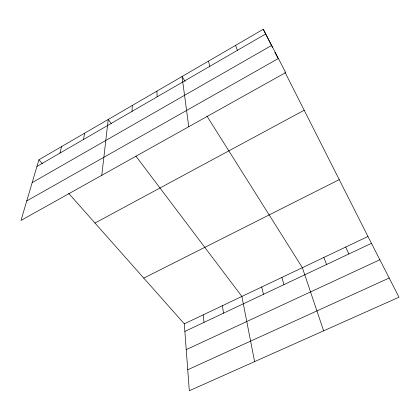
<?xml version="1.0" encoding="UTF-8"?>
<svg xmlns="http://www.w3.org/2000/svg" width="420" height="420" viewBox="0 0 420 420"><rect width="100%" height="100%" fill="white"/><g stroke="black" fill="none" stroke-linecap="round" stroke-linejoin="round"><path stroke-width="0.63" d="M132.053 111.353L132.3 105.446M101.777 175.308L108.218 119.459L111.332 123.58M83.491 139.477L84.635 133.172M59.976 153.095L61.541 146.606M38.913 159.768L21 220.432L285.673 72.576L263.282 29.258L38.913 159.768L42.357 163.653M36.944 166.435L265.703 33.947M32.156 182.648L271.635 45.423M26.759 200.933L278.392 58.49M94.983 223.041L304.19 110.245M143.777 278.103L339.234 179.624M184.301 323.836L367.957 236.486L399 297.197L189.32 390.742L184.301 323.836L68.68 193.358M184.868 331.422L371.448 243.311M186.233 349.634L379.853 259.754M187.745 369.752L389.193 278.019M135.907 156.125L241.883 296.447L254.609 361.615M185.141 81.459L182.033 76.519L188.764 126.714M206.913 116.041L302.369 267.682L323.631 330.818M263.282 29.258L272.57 47.649M274.895 52.248L277.798 57.992M284.897 72.051L367.957 236.486M345.713 247.07L348.826 253.995M323.852 257.465L326.603 264.49M235.578 45.376L237.416 50.332M281.873 277.431L283.941 284.639M208.504 61.126L209.774 66.339M261.713 287.018L263.461 294.31M222.38 305.729L223.519 313.173M203.185 314.853L204.036 322.371M156.902 91.14L157.133 96.826"/></g></svg>
